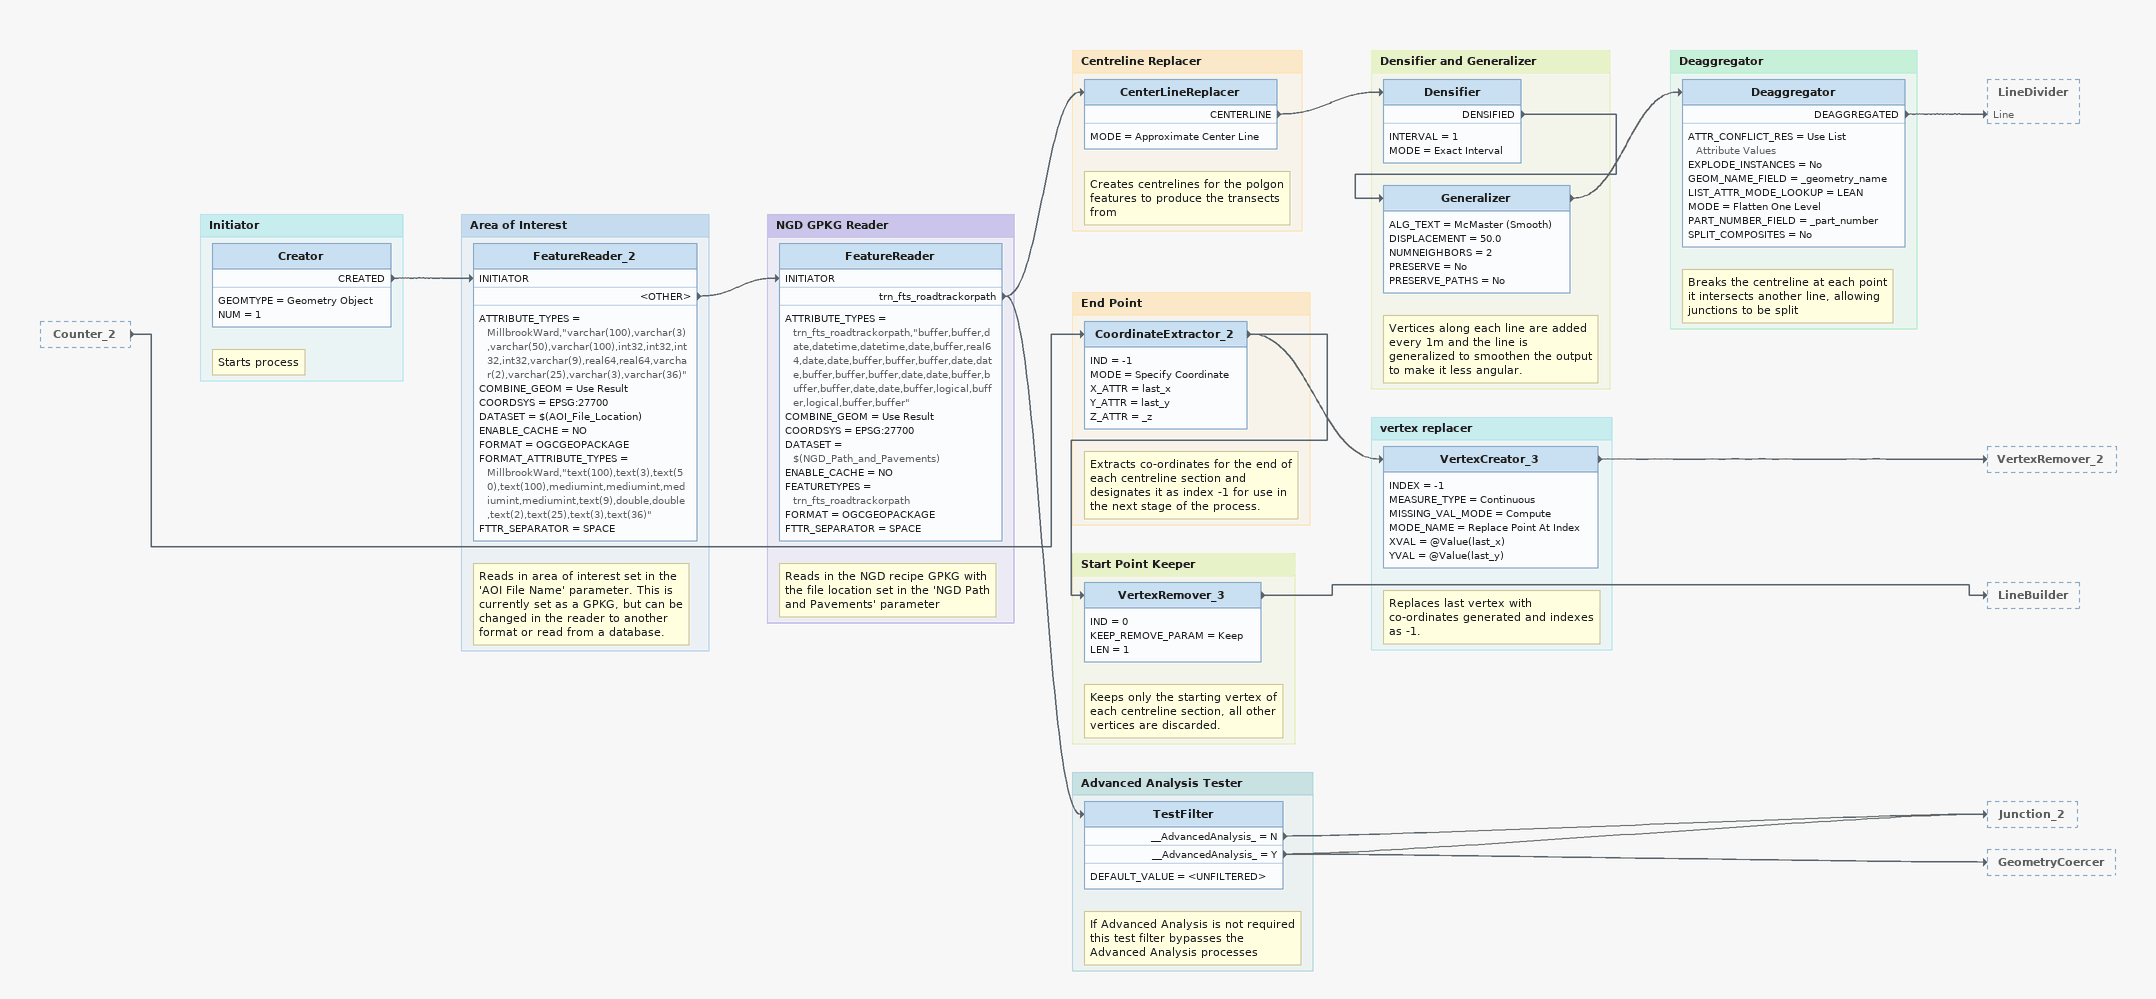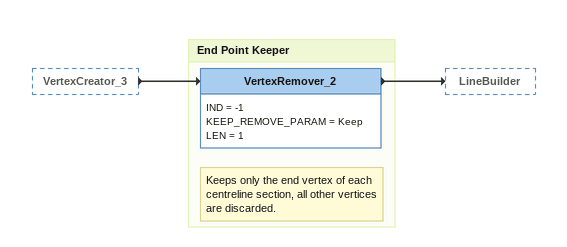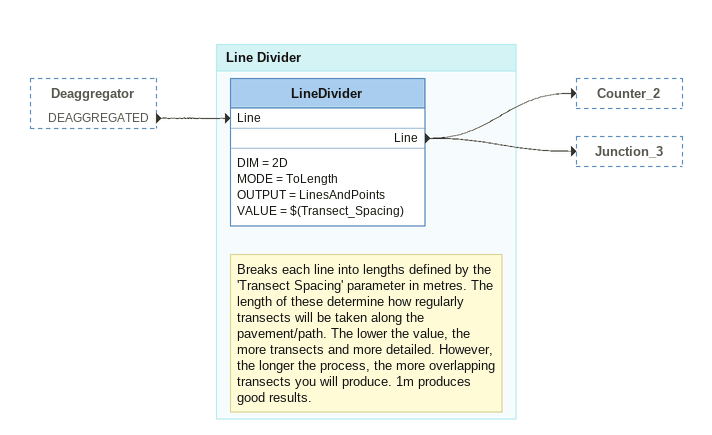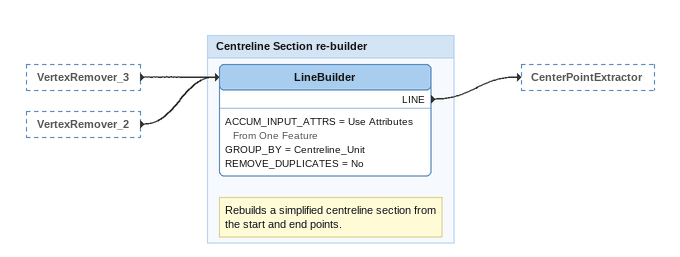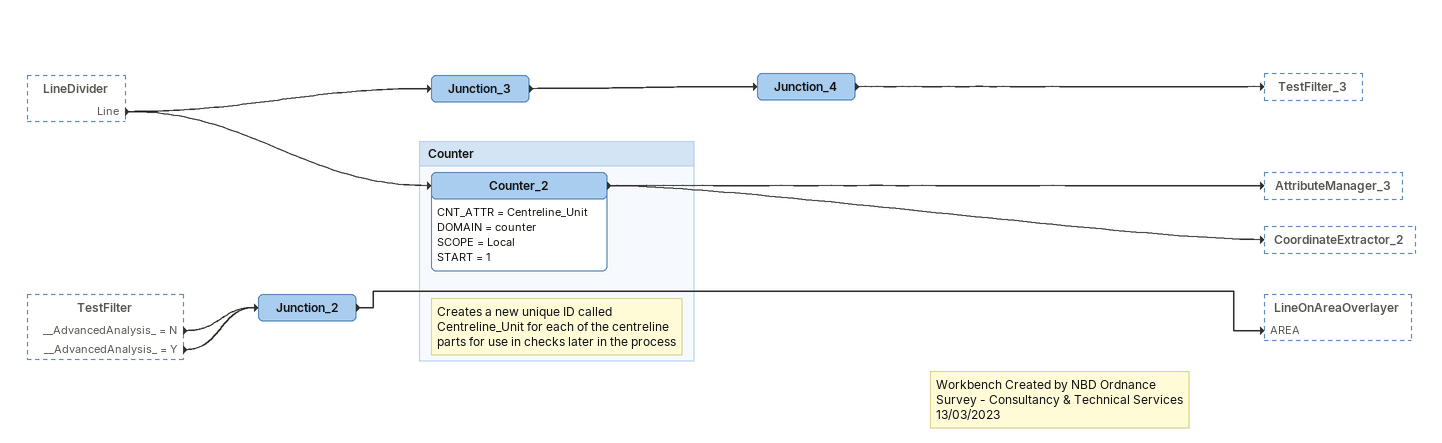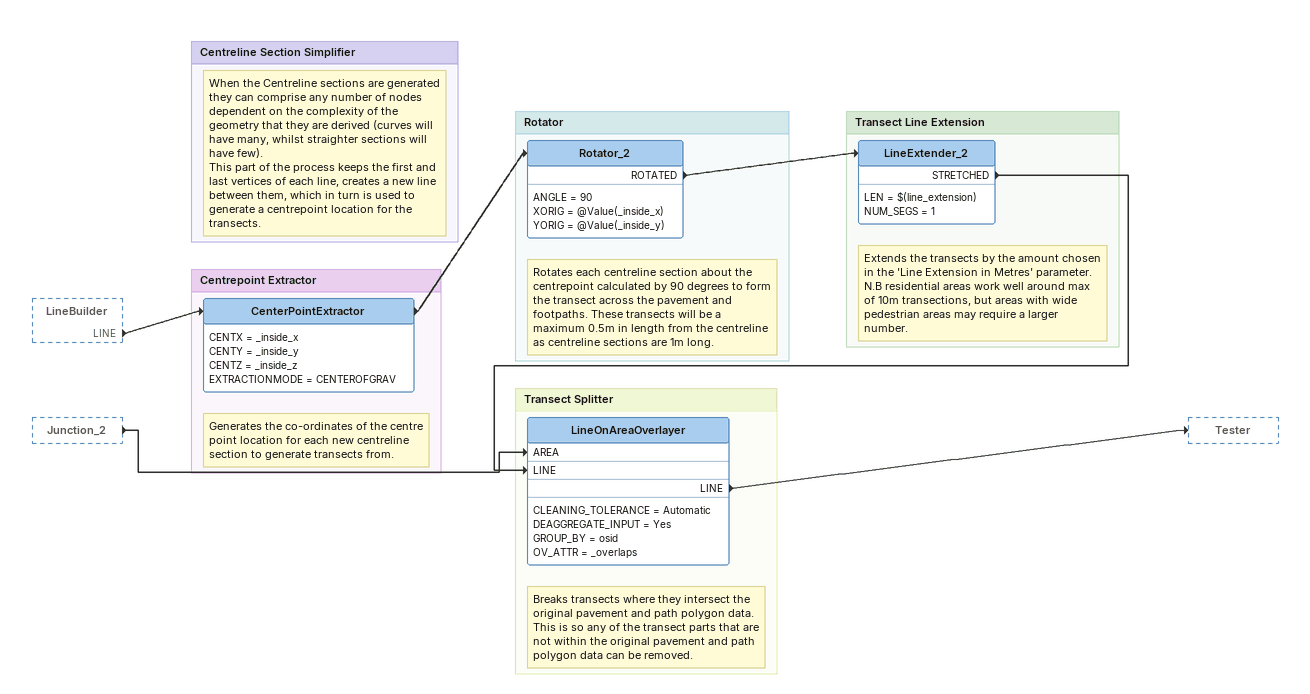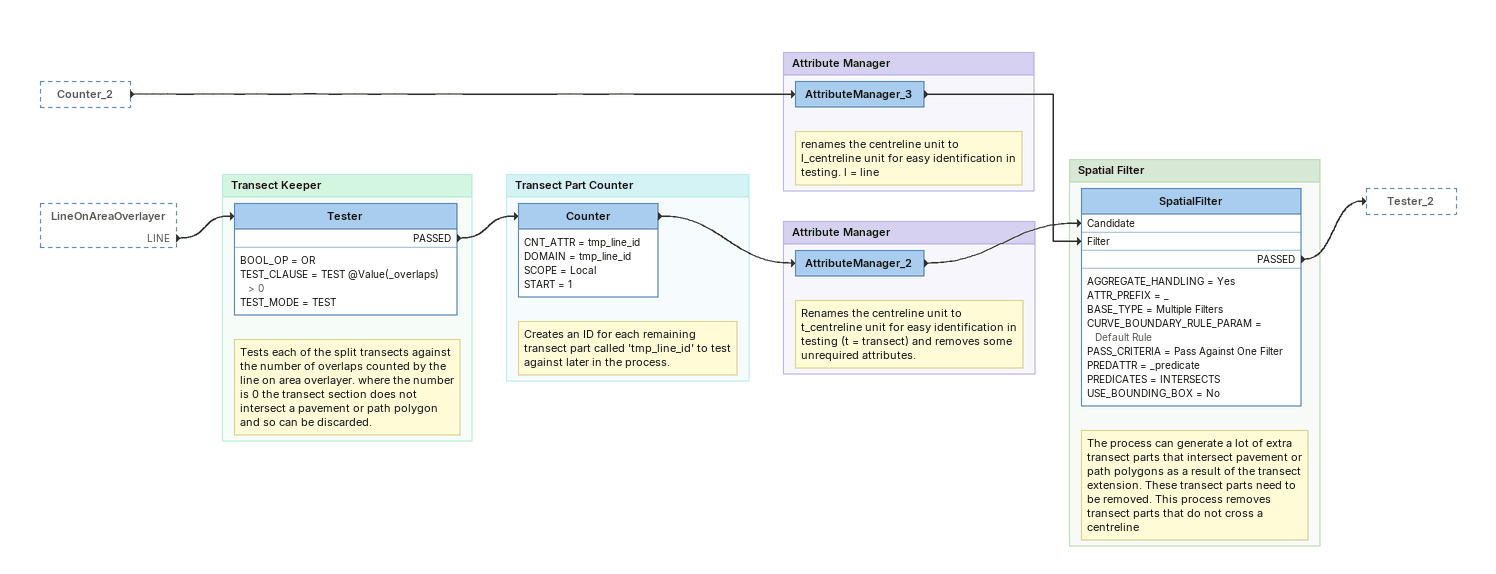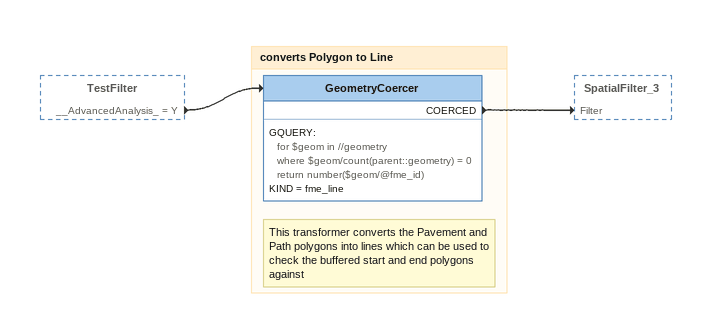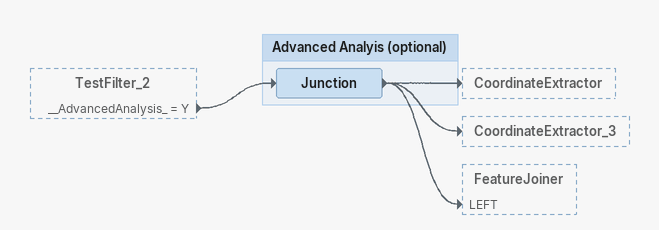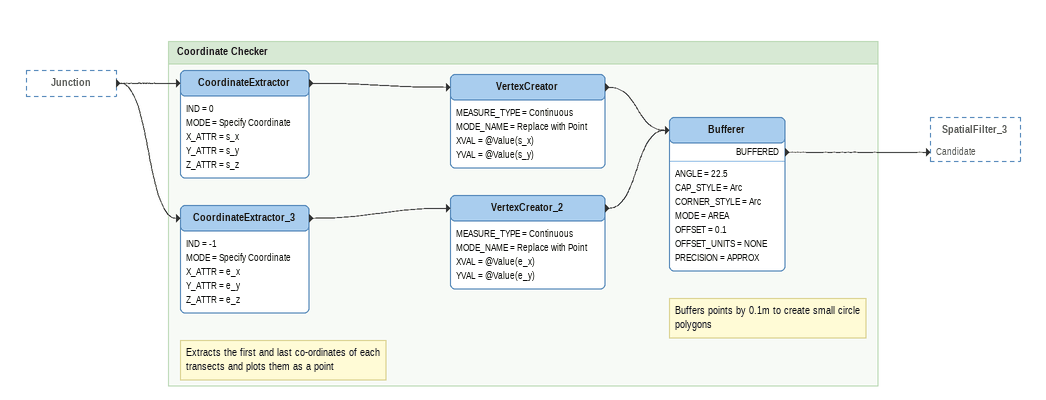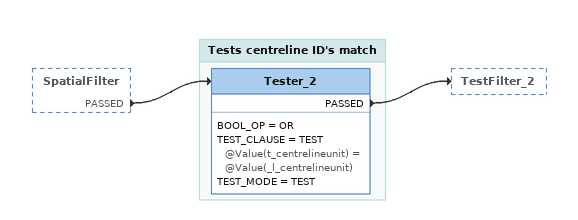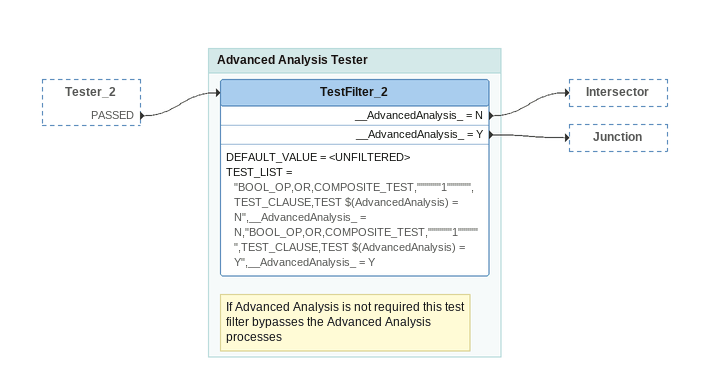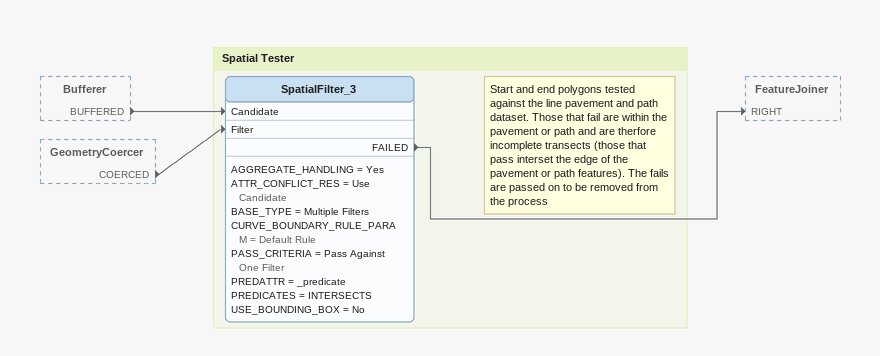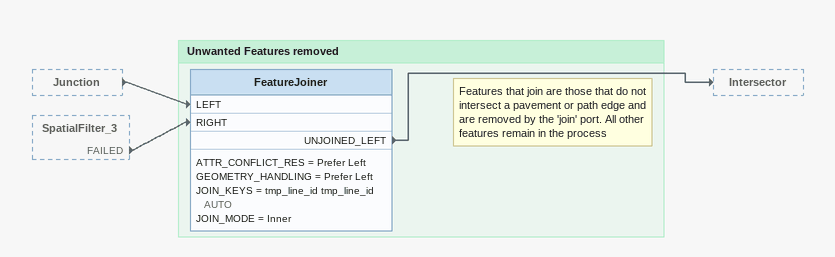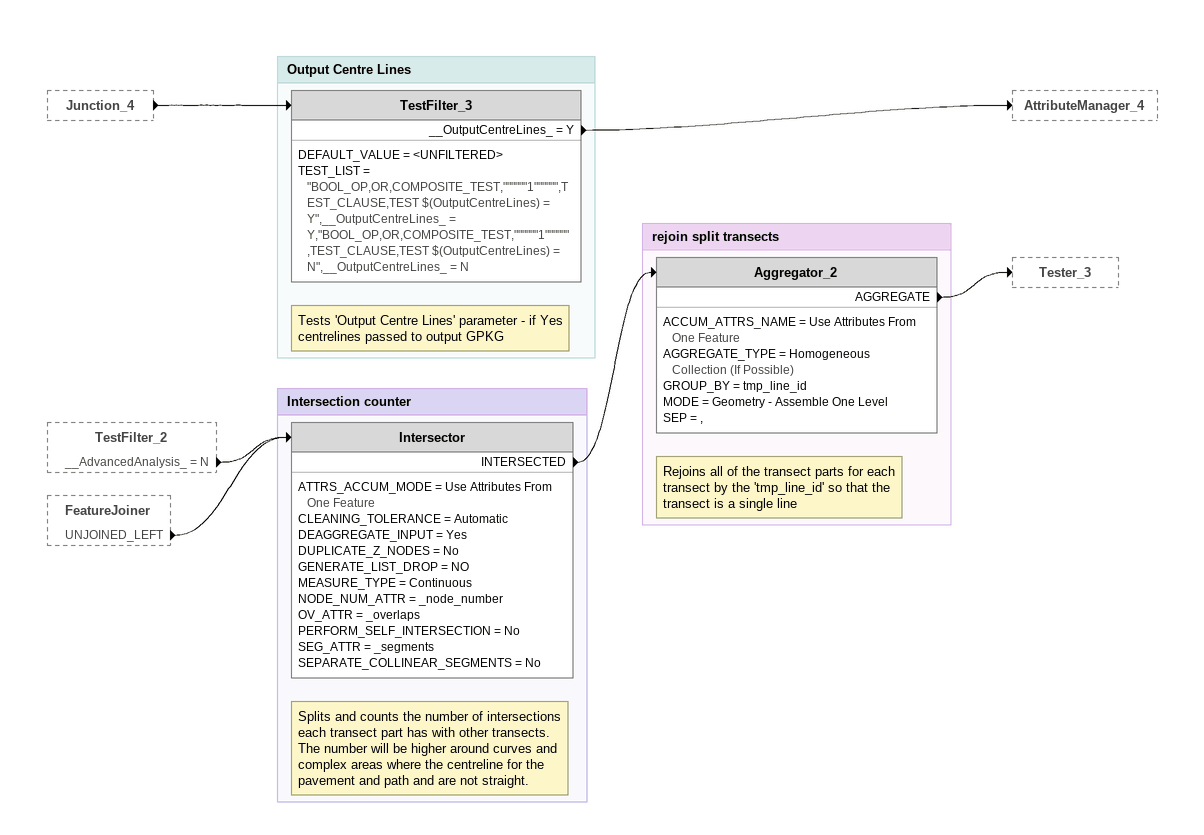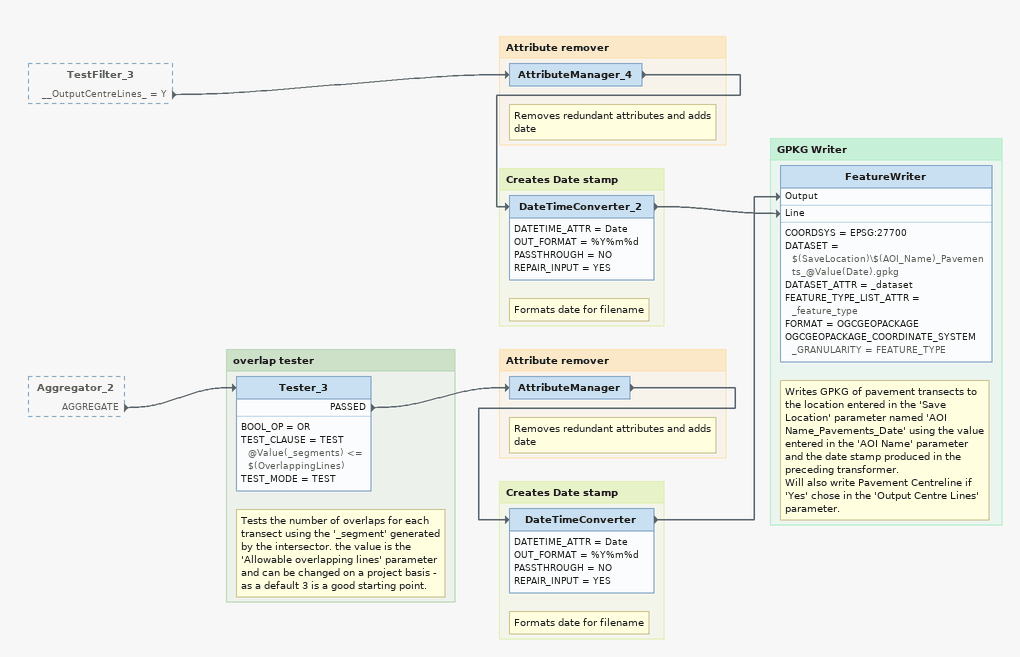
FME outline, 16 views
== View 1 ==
Counter_2 [outside]
    -> CoordinateExtractor_2

Bookmark: Initiator
Note: Starts process
Creator
    GEOMTYPE = Geometry Object
    NUM = 1
    CREATED -> FeatureReader_2 [INITIATOR]

Bookmark: Area of Interest
Note: Reads in area of interest set in the 'AOI File Name' parameter. This is currently set as a GPKG, but can be changed in the reader to another format or read from a database.
FeatureReader_2
    ATTRIBUTE_TYPES = MillbrookWard,"varchar(100),varchar(3),varchar(50),varchar(100),int32,int32,int32,int32,varchar(9),real64,real64,varchar(2),varchar(25),varchar(3),varchar(36)"
    COMBINE_GEOM = Use Result
    COORDSYS = EPSG:27700
    DATASET = $(AOI_File_Location)
    ENABLE_CACHE = NO
    FORMAT = OGCGEOPACKAGE
    FORMAT_ATTRIBUTE_TYPES = MillbrookWard,"text(100),text(3),text(50),text(100),mediumint,mediumint,mediumint,mediumint,text(9),double,double,text(2),text(25),text(3),text(36)"
    FTTR_SEPARATOR = SPACE
    <OTHER> -> FeatureReader [INITIATOR]

Bookmark: NGD GPKG Reader
Note: Reads in the NGD recipe GPKG with the file location set in the 'NGD Path and Pavements' parameter
FeatureReader
    ATTRIBUTE_TYPES = trn_fts_roadtrackorpath,"buffer,buffer,date,datetime,datetime,date,buffer,real64,date,date,buffer,buffer,buffer,date,date,buffer,buffer,buffer,date,date,buffer,buffer,buffer,date,date,buffer,logical,buffer,logical,buffer,buffer"
    COMBINE_GEOM = Use Result
    COORDSYS = EPSG:27700
    DATASET = $(NGD_Path_and_Pavements)
    ENABLE_CACHE = NO
    FEATURETYPES = trn_fts_roadtrackorpath
    FORMAT = OGCGEOPACKAGE
    FTTR_SEPARATOR = SPACE
    trn_fts_roadtrackorpath -> CenterLineReplacer
    trn_fts_roadtrackorpath -> TestFilter

Bookmark: Centreline Replacer
Note: Creates centrelines for the polgon features to produce the transects from
CenterLineReplacer
    MODE = Approximate Center Line
    CENTERLINE -> Densifier

Bookmark: Densifier and Generalizer
Densifier
    INTERVAL = 1
    MODE = Exact Interval
    DENSIFIED -> Generalizer
Note: Vertices along each line are added every 1m and the line is generalized to smoothen the output to make it less angular.
Generalizer
    ALG_TEXT = McMaster (Smooth)
    DISPLACEMENT = 50.0
    NUMNEIGHBORS = 2
    PRESERVE = No
    PRESERVE_PATHS = No
    -> Deaggregator

Bookmark: Deaggregator
Note: Breaks the centreline at each point it intersects another line, allowing junctions to be split
Deaggregator
    ATTR_CONFLICT_RES = Use List Attribute Values
    EXPLODE_INSTANCES = No
    GEOM_NAME_FIELD = _geometry_name
    LIST_ATTR_MODE_LOOKUP = LEAN
    MODE = Flatten One Level
    PART_NUMBER_FIELD = _part_number
    SPLIT_COMPOSITES = No
    DEAGGREGATED -> LineDivider [Line]

Bookmark: End Point
Note: Extracts co-ordinates for the end of each centreline section and designates it as index -1 for use in the next stage of the process.
CoordinateExtractor_2
    IND = -1
    MODE = Specify Coordinate
    X_ATTR = last_x
    Y_ATTR = last_y
    Z_ATTR = _z
    -> VertexRemover_3
    -> VertexCreator_3

Bookmark: vertex replacer
Note: Replaces last vertex with co-ordinates generated and indexes as -1.
VertexCreator_3
    INDEX = -1
    MEASURE_TYPE = Continuous
    MISSING_VAL_MODE = Compute
    MODE_NAME = Replace Point At Index
    XVAL = @Value(last_x)
    YVAL = @Value(last_y)
    -> VertexRemover_2

Bookmark: Start Point Keeper
Note: Keeps only the starting vertex of each centreline section, all other vertices are discarded.
VertexRemover_3
    IND = 0
    KEEP_REMOVE_PARAM = Keep
    LEN = 1
    -> LineBuilder

Bookmark: Advanced Analysis Tester
Note: If Advanced Analysis is not required this test filter bypasses the Advanced Analysis processes
TestFilter
    DEFAULT_VALUE = <UNFILTERED>
    __AdvancedAnalysis_ = N -> Junction_2
    __AdvancedAnalysis_ = Y -> Junction_2
    __AdvancedAnalysis_ = Y -> GeometryCoercer

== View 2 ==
VertexCreator_3 [outside]
    -> VertexRemover_2

Bookmark: End Point Keeper
Note: Keeps only the end vertex of each centreline section, all other vertices are discarded.
VertexRemover_2
    IND = -1
    KEEP_REMOVE_PARAM = Keep
    LEN = 1
    -> LineBuilder

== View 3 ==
Deaggregator [outside]
    DEAGGREGATED -> LineDivider [Line]

Bookmark: Line Divider
Note: Breaks each line into lengths defined by the 'Transect Spacing' parameter in metres. The length of these determine how regularly transects will be taken along the pavement/path. The lower the value, the more transects and more detailed. However, the longer the process, the more overlapping transects you will produce. 1m produces good results.
LineDivider
    DIM = 2D
    MODE = ToLength
    OUTPUT = LinesAndPoints
    VALUE = $(Transect_Spacing)
    Line -> Counter_2
    Line -> Junction_3

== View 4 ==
VertexRemover_3 [outside]
    -> LineBuilder
VertexRemover_2 [outside]
    -> LineBuilder

Bookmark: Centreline Section re-builder
Note: Rebuilds a simplified centreline section from the start and end points.
LineBuilder
    ACCUM_INPUT_ATTRS = Use Attributes From One Feature
    GROUP_BY = Centreline_Unit
    REMOVE_DUPLICATES = No
    LINE -> CenterPointExtractor

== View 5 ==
LineDivider [outside]
    Line -> Counter_2
    Line -> Junction_3
TestFilter [outside]
    __AdvancedAnalysis_ = N -> Junction_2
    __AdvancedAnalysis_ = Y -> Junction_2
Junction_3
    -> Junction_4
Note: Workbench Created by NBD Ordnance Survey - Consultancy & Technical Services 13/03/2023
Junction_4
    -> TestFilter_3
Junction_2
    -> LineOnAreaOverlayer [AREA]

Bookmark: Counter
Note: Creates a new unique ID called Centreline_Unit for each of the centreline parts for use in checks later in the process
Counter_2
    CNT_ATTR = Centreline_Unit
    DOMAIN = counter
    SCOPE = Local
    START = 1
    -> AttributeManager_3
    -> CoordinateExtractor_2

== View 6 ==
LineBuilder [outside]
    LINE -> CenterPointExtractor
Junction_2 [outside]
    -> LineOnAreaOverlayer [AREA]

Bookmark: Centrepoint Extractor
Note: Generates the co-ordinates of the centre point location for each new centreline section to generate transects from.
CenterPointExtractor
    CENTX = _inside_x
    CENTY = _inside_y
    CENTZ = _inside_z
    EXTRACTIONMODE = CENTEROFGRAV
    -> Rotator_2

Bookmark: Rotator
Note: Rotates each centreline section about the centrepoint calculated by 90 degrees to form the transect across the pavement and footpaths. These transects will be a maximum 0.5m in length from the centreline as centreline sections are 1m long.
Rotator_2
    ANGLE = 90
    XORIG = @Value(_inside_x)
    YORIG = @Value(_inside_y)
    ROTATED -> LineExtender_2

Bookmark: Transect Line Extension
Note: Extends the transects by the amount chosen in the 'Line Extension in Metres' parameter. / N.B residential areas work well around max of 10m transections, but areas with wide pedestrian areas may require a larger number.
LineExtender_2
    LEN = $(line_extension)
    NUM_SEGS = 1
    STRETCHED -> LineOnAreaOverlayer [LINE]

Bookmark: Transect Splitter
Note: Breaks transects where they intersect the original pavement and path polygon data. This is so any of the transect parts that are not within the original pavement and path polygon data can be removed.
LineOnAreaOverlayer
    CLEANING_TOLERANCE = Automatic
    DEAGGREGATE_INPUT = Yes
    GROUP_BY = osid
    OV_ATTR = _overlaps
    LINE -> Tester

Bookmark: Centreline Section Simplifier
Note: When the Centreline sections are generated they can comprise any number of nodes dependent on the complexity of the geometry that they are derived (curves will have many, whilst straighter sections will have few). / This part of the process keeps the first and last vertices of each line, creates a new line between them, which in turn is used to generate a centrepoint location for the transects.

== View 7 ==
Counter_2 [outside]
    -> AttributeManager_3
LineOnAreaOverlayer [outside]
    LINE -> Tester

Bookmark: Attribute Manager
Note: renames the centreline unit to l_centreline unit for easy identification in testing. l = line
AttributeManager_3
    -> SpatialFilter [Filter]

Bookmark: Transect Keeper
Note: Tests each of the split transects against the number of overlaps counted by the line on area overlayer. where the number is 0 the transect section does not intersect a pavement or path polygon and so can be discarded.
Tester
    BOOL_OP = OR
    TEST_CLAUSE = TEST @Value(_overlaps) > 0
    TEST_MODE = TEST
    PASSED -> Counter

Bookmark: Transect Part Counter
Note: Creates an ID for each remaining transect part called 'tmp_line_id' to test against later in the process.
Counter
    CNT_ATTR = tmp_line_id
    DOMAIN = tmp_line_id
    SCOPE = Local
    START = 1
    -> AttributeManager_2

Bookmark: Attribute Manager
Note: Renames the centreline unit to t_centreline unit for easy identification in testing (t = transect) and removes some unrequired attributes.
AttributeManager_2
    -> SpatialFilter [Candidate]

Bookmark: Spatial Filter
Note: The process can generate a lot of extra transect parts that intersect pavement or path polygons as a result of the transect extension. These transect parts need to be removed. This process removes transect parts that do not cross a centreline
SpatialFilter
    AGGREGATE_HANDLING = Yes
    ATTR_PREFIX = _
    BASE_TYPE = Multiple Filters
    CURVE_BOUNDARY_RULE_PARAM = Default Rule
    PASS_CRITERIA = Pass Against One Filter
    PREDATTR = _predicate
    PREDICATES = INTERSECTS
    USE_BOUNDING_BOX = No
    PASSED -> Tester_2

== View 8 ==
TestFilter [outside]
    __AdvancedAnalysis_ = Y -> GeometryCoercer

Bookmark: converts Polygon to Line
Note: This transformer converts the Pavement and Path polygons into lines which can be used to check the buffered start and end polygons against
GeometryCoercer
    GQUERY:
      for $geom in //geometry
      where $geom/count(parent::geometry) = 0
      return number($geom/@fme_id)
    KIND = fme_line
    COERCED -> SpatialFilter_3 [Filter]

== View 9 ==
TestFilter_2 [outside]
    __AdvancedAnalysis_ = Y -> Junction

Bookmark: Advanced Analyis (optional)
Junction
    -> CoordinateExtractor
    -> CoordinateExtractor_3
    -> FeatureJoiner [LEFT]

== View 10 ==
Junction [outside]
    -> CoordinateExtractor
    -> CoordinateExtractor_3

Bookmark: Coordinate Checker
CoordinateExtractor
    IND = 0
    MODE = Specify Coordinate
    X_ATTR = s_x
    Y_ATTR = s_y
    Z_ATTR = s_z
    -> VertexCreator
VertexCreator
    MEASURE_TYPE = Continuous
    MODE_NAME = Replace with Point
    XVAL = @Value(s_x)
    YVAL = @Value(s_y)
    -> Bufferer
Note: Extracts the first and last co-ordinates of each transects and plots them as a point
CoordinateExtractor_3
    IND = -1
    MODE = Specify Coordinate
    X_ATTR = e_x
    Y_ATTR = e_y
    Z_ATTR = e_z
    -> VertexCreator_2
VertexCreator_2
    MEASURE_TYPE = Continuous
    MODE_NAME = Replace with Point
    XVAL = @Value(e_x)
    YVAL = @Value(e_y)
    -> Bufferer
Note: Buffers points by 0.1m to create small circle polygons
Bufferer
    ANGLE = 22.5
    CAP_STYLE = Arc
    CORNER_STYLE = Arc
    MODE = AREA
    OFFSET = 0.1
    OFFSET_UNITS = NONE
    PRECISION = APPROX
    BUFFERED -> SpatialFilter_3 [Candidate]

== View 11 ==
SpatialFilter [outside]
    PASSED -> Tester_2

Bookmark: Tests centreline ID's match
Tester_2
    BOOL_OP = OR
    TEST_CLAUSE = TEST @Value(t_centrelineunit) = @Value(_l_centrelineunit)
    TEST_MODE = TEST
    PASSED -> TestFilter_2

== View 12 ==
Tester_2 [outside]
    PASSED -> TestFilter_2

Bookmark: Advanced Analysis Tester
Note: If Advanced Analysis is not required this test filter bypasses the Advanced Analysis processes
TestFilter_2
    DEFAULT_VALUE = <UNFILTERED>
    TEST_LIST = "BOOL_OP,OR,COMPOSITE_TEST,""""""1"""""",TEST_CLAUSE,TEST $(AdvancedAnalysis) = N",__AdvancedAnalysis_ = N,"BOOL_OP,OR,COMPOSITE_TEST,""""""1"""""",TEST_CLAUSE,TEST $(AdvancedAnalysis) = Y",__AdvancedAnalysis_ = Y
    __AdvancedAnalysis_ = N -> Intersector
    __AdvancedAnalysis_ = Y -> Junction

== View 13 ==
Bufferer [outside]
    BUFFERED -> SpatialFilter_3 [Candidate]
GeometryCoercer [outside]
    COERCED -> SpatialFilter_3 [Filter]

Bookmark: Spatial Tester
Note: Start and end polygons tested against the line pavement and path dataset. Those that fail are within the pavement or path and are therfore incomplete transects (those that pass interset the edge of the pavement or path features). The fails are passed on to be removed from the process
SpatialFilter_3
    AGGREGATE_HANDLING = Yes
    ATTR_CONFLICT_RES = Use Candidate
    BASE_TYPE = Multiple Filters
    CURVE_BOUNDARY_RULE_PARAM = Default Rule
    PASS_CRITERIA = Pass Against One Filter
    PREDATTR = _predicate
    PREDICATES = INTERSECTS
    USE_BOUNDING_BOX = No
    FAILED -> FeatureJoiner [RIGHT]

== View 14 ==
Junction [outside]
    -> FeatureJoiner [LEFT]
SpatialFilter_3 [outside]
    FAILED -> FeatureJoiner [RIGHT]

Bookmark: Unwanted Features removed
Note: Features that join are those that do not intersect a pavement or path edge and are removed by the 'join' port. All other features remain in the process
FeatureJoiner
    ATTR_CONFLICT_RES = Prefer Left
    GEOMETRY_HANDLING = Prefer Left
    JOIN_KEYS = tmp_line_id tmp_line_id AUTO
    JOIN_MODE = Inner
    UNJOINED_LEFT -> Intersector

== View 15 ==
Junction_4 [outside]
    -> TestFilter_3
TestFilter_2 [outside]
    __AdvancedAnalysis_ = N -> Intersector
FeatureJoiner [outside]
    UNJOINED_LEFT -> Intersector

Bookmark: Output Centre Lines
Note: Tests 'Output Centre Lines' parameter - if Yes centrelines passed to output GPKG
TestFilter_3
    DEFAULT_VALUE = <UNFILTERED>
    TEST_LIST = "BOOL_OP,OR,COMPOSITE_TEST,""""""1"""""",TEST_CLAUSE,TEST $(OutputCentreLines) = Y",__OutputCentreLines_ = Y,"BOOL_OP,OR,COMPOSITE_TEST,""""""1"""""",TEST_CLAUSE,TEST $(OutputCentreLines) = N",__OutputCentreLines_ = N
    __OutputCentreLines_ = Y -> AttributeManager_4

Bookmark: Intersection counter
Note: Splits and counts the number of intersections each transect part has with other transects. The number will be higher around curves and complex areas where the centreline for the pavement and path and are not straight.
Intersector
    ATTRS_ACCUM_MODE = Use Attributes From One Feature
    CLEANING_TOLERANCE = Automatic
    DEAGGREGATE_INPUT = Yes
    DUPLICATE_Z_NODES = No
    GENERATE_LIST_DROP = NO
    MEASURE_TYPE = Continuous
    NODE_NUM_ATTR = _node_number
    OV_ATTR = _overlaps
    PERFORM_SELF_INTERSECTION = No
    SEG_ATTR = _segments
    SEPARATE_COLLINEAR_SEGMENTS = No
    INTERSECTED -> Aggregator_2

Bookmark: rejoin split transects
Note: Rejoins all of the transect parts for each transect by the 'tmp_line_id' so that the transect is a single line
Aggregator_2
    ACCUM_ATTRS_NAME = Use Attributes From One Feature
    AGGREGATE_TYPE = Homogeneous Collection (If Possible)
    GROUP_BY = tmp_line_id
    MODE = Geometry - Assemble One Level
    SEP = ,
    AGGREGATE -> Tester_3

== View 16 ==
TestFilter_3 [outside]
    __OutputCentreLines_ = Y -> AttributeManager_4
Aggregator_2 [outside]
    AGGREGATE -> Tester_3

Bookmark: Attribute remover
Note: Removes redundant attributes and adds date
AttributeManager_4
    -> DateTimeConverter_2

Bookmark: Creates Date stamp
Note: Formats date for filename
DateTimeConverter_2
    DATETIME_ATTR = Date
    OUT_FORMAT = %Y%m%d
    PASSTHROUGH = NO
    REPAIR_INPUT = YES
    -> FeatureWriter [Line]

Bookmark: overlap tester
Note: Tests the number of overlaps for each transect using the '_segment' generated by the intersector. the value is the 'Allowable overlapping lines' parameter and can be changed on a project basis - as a default 3 is a good starting point.
Tester_3
    BOOL_OP = OR
    TEST_CLAUSE = TEST @Value(_segments) <= $(OverlappingLines)
    TEST_MODE = TEST
    PASSED -> AttributeManager

Bookmark: Attribute remover
Note: Removes redundant attributes and adds date
AttributeManager
    -> DateTimeConverter

Bookmark: Creates Date stamp
Note: Formats date for filename
DateTimeConverter
    DATETIME_ATTR = Date
    OUT_FORMAT = %Y%m%d
    PASSTHROUGH = NO
    REPAIR_INPUT = YES
    -> FeatureWriter [Output]

Bookmark: GPKG Writer
Note: Writes GPKG of pavement transects to the location entered in the 'Save Location' parameter named 'AOI Name_Pavements_Date' using the value entered in the 'AOI Name' parameter and the date stamp produced in the preceding transformer. / Will also write Pavement Centreline if 'Yes' chose in the 'Output Centre Lines' parameter.
FeatureWriter
    COORDSYS = EPSG:27700
    DATASET = $(SaveLocation)\$(AOI_Name)_Pavements_@Value(Date).gpkg
    DATASET_ATTR = _dataset
    FEATURE_TYPE_LIST_ATTR = _feature_type
    FORMAT = OGCGEOPACKAGE
    OGCGEOPACKAGE_COORDINATE_SYSTEM_GRANULARITY = FEATURE_TYPE
